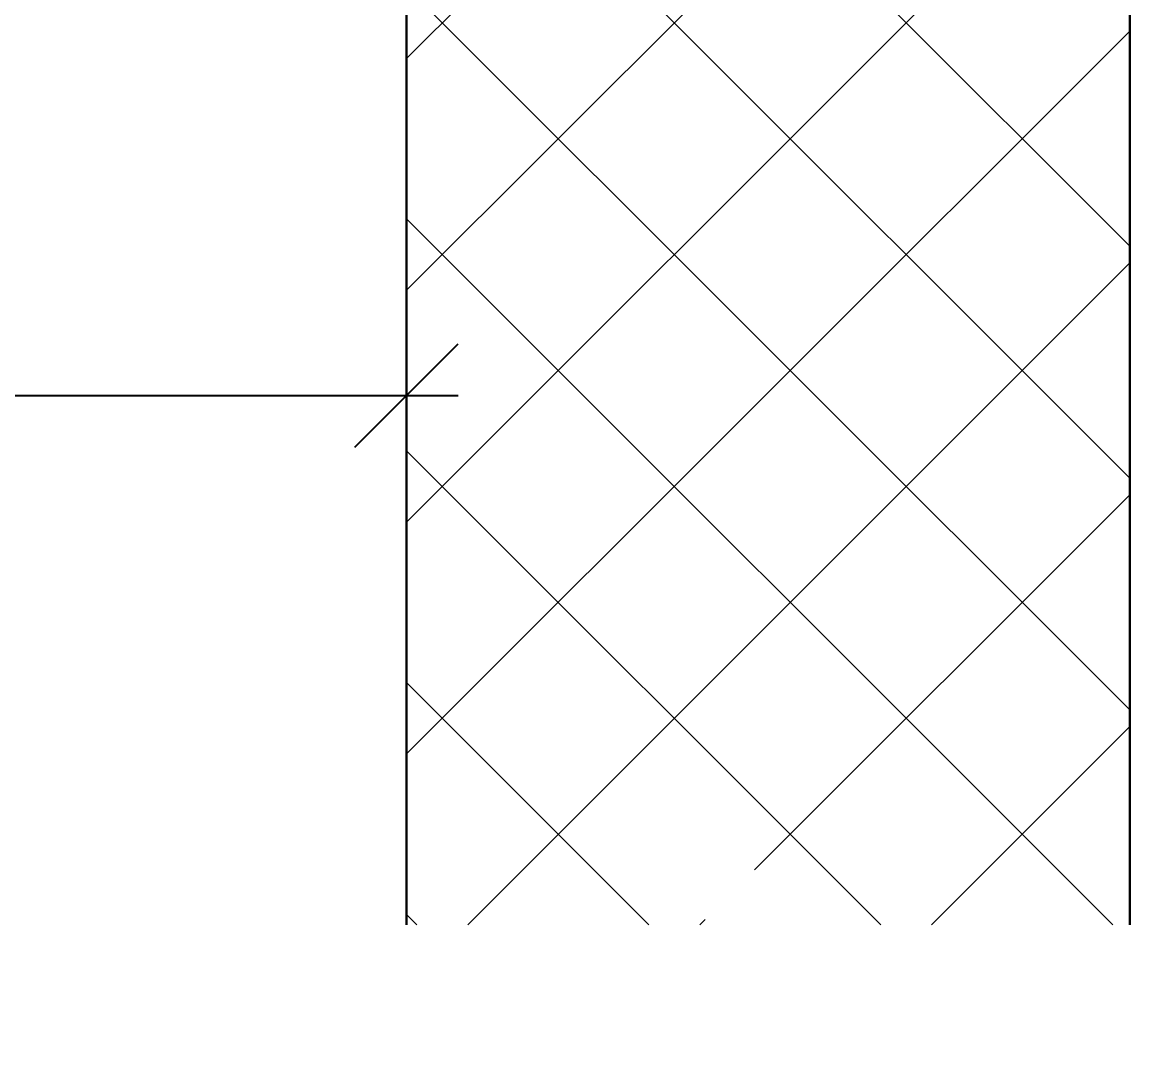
# Model space of a CAD drawing. Header units: millimetres. Extents: x -351329 to 406471, y -253833 to 111767.
# Drawn here: x -233746.5 to -233532.1, y -188810.2 to -188610.4 of the extents above; entities that cross this region are included whole.
import ezdxf

# ---------------------------------------------------------------- set-up
doc = ezdxf.new("R2010")
doc.units = ezdxf.units.MM
for name, color, linetype, lineweight in [('_Сендвичи', 230, 'Continuous', 30), ('выноска', 7, 'Continuous', 13), ('тонкие', 221, 'Continuous', 13)]:
    doc.layers.add(name, color=color, linetype=linetype, lineweight=lineweight)
doc.styles.add('Museo sans', font='CS_Gost2304.shx')
doc.dimstyles.get("Standard").update_dxf_attribs({"dimtxt": 0.18, "dimasz": 0.18, "dimexe": 0.18, "dimexo": 0.0625, "dimgap": 0.09, "dimtad": 0, "dimtih": 1, "dimtoh": 1, "dimdec": 4, "dimzin": 0, "dimdsep": 46, "dimtxsty": 'Standard', "dimcen": 0.09, "dimadec": 0, "dimazin": 0, "dimtfac": 1, "dimtdec": 4, "dimtofl": 0, "dimtmove": 0, "dimatfit": 3, "dimfxl": 1, "dimtolj": 1, "dimtzin": 0, "dimarcsym": 0})

# ---------------------------------------------------------------- blocks, each defined once
blk = doc.blocks.new('_Oblique')
at = {"layer": 'выноска', "color": 0, "lineweight": -2}
blk.add_line((-0.5, -0.5), (0.5, 0.5), dxfattribs=at)
blk = doc.blocks.new('*D897')
at = {"layer": 'Defpoints', "color": 0, "ltscale": 10, "transparency": 16777216}
for p in [(-233672.07, -188505.06), (-233972.07, -188516.59), (-233672.07, -188682.66)]:
    blk.add_point(p, dxfattribs=at)
at = {"layer": 'тонкие', "color": 0, "lineweight": -2, "ltscale": 10, "transparency": 16777216}
for p, q in [((-233672.07, -188517.56), (-233672.07, -188692.66)), ((-233972.07, -188529.09), (-233972.07, -188692.66)), ((-233982.07, -188682.66), (-233662.07, -188682.66))]:
    blk.add_line(p, q, dxfattribs=at)
at = {"layer": 'тонкие', "color": 0, "lineweight": -2, "ltscale": 10, "transparency": 16777216, "xscale": 20, "yscale": 20, "zscale": 20, "rotation": 180}
blk.add_blockref('_Oblique', (-233972.07, -188682.66), dxfattribs=at)
at = {"layer": 'тонкие', "color": 0, "lineweight": -2, "ltscale": 10, "transparency": 16777216, "xscale": 20, "yscale": 20, "zscale": 20}
blk.add_blockref('_Oblique', (-233672.07, -188682.66), dxfattribs=at)
at = {"layer": 'тонкие', "color": 0, "ltscale": 10, "transparency": 16777216, "insert": (-233822.07, -188640.62), "char_height": 50, "attachment_point": 5, "style": 'Museo sans'}
blk.add_mtext('\\A1;300', dxfattribs=at)

msp = doc.modelspace()

# ---------------------------------------------------------------- hatches: boundary and pattern name
at = {"layer": 'тонкие', "ltscale": 10}
h = msp.add_hatch(dxfattribs=at)
h.set_pattern_fill('ANSI37', color=256, scale=10, angle=-90)
h.set_pattern_definition([(315, (-215323.005, -170627.537), (22.45064, 22.45064), []), (45, (-215323.005, -170627.537), (-22.45064, 22.45064), [])])
h.paths.add_polyline_path([(-233595.82, -188810.17), (-233589.57, -188785.17), (-233532.07, -188785.17), (-233532.07, -188505.06), (-233672.07, -188505.06), (-233672.07, -188785.17), (-233614.57, -188785.17), (-233608.32, -188760.17)])

# ---------------------------------------------------------------- linework, layer by layer
at = {"layer": '_Сендвичи', "ltscale": 10}
msp.add_lwpolyline([(-233532.07, -188785.17), (-233532.07, -188505.06), (-233672.07, -188505.06), (-233672.07, -188785.17)], dxfattribs=at)

# ---------------------------------------------------------------- dimensions: what is measured, and where the dimension line sits
at = {"layer": 'тонкие', "ltscale": 10}
dim = msp.add_linear_dim(base=(-233672.07, -188682.66), p1=(-233972.07, -188516.59), p2=(-233672.07, -188505.06), dimstyle='Standard', override={"dimscale": 20, "dimtxt": 2.5, "dimasz": 1, "dimexe": 0.5, "dimexo": 0.625, "dimgap": 0.8, "dimtad": 1, "dimtih": 0, "dimtoh": 0, "dimdec": 0, "dimrnd": 0.001, "dimzin": 8, "dimdsep": 44, "dimtxsty": 'Museo sans', "dimblk": 'Oblique', "dimcen": 2.5, "dimdle": 0.5, "dimazin": 2, "dimtfac": 0.75, "dimtdec": 0, "dimtofl": 1, "dimtmove": 1, "dimfxl": 1.25, "dimtzin": 8}, dxfattribs=at)
dim.commit()
dim.dimension.update_dxf_attribs({"geometry": '*D897', "text_midpoint": (-233822.07, -188640.62)})

doc.saveas('drawing.dxf')
